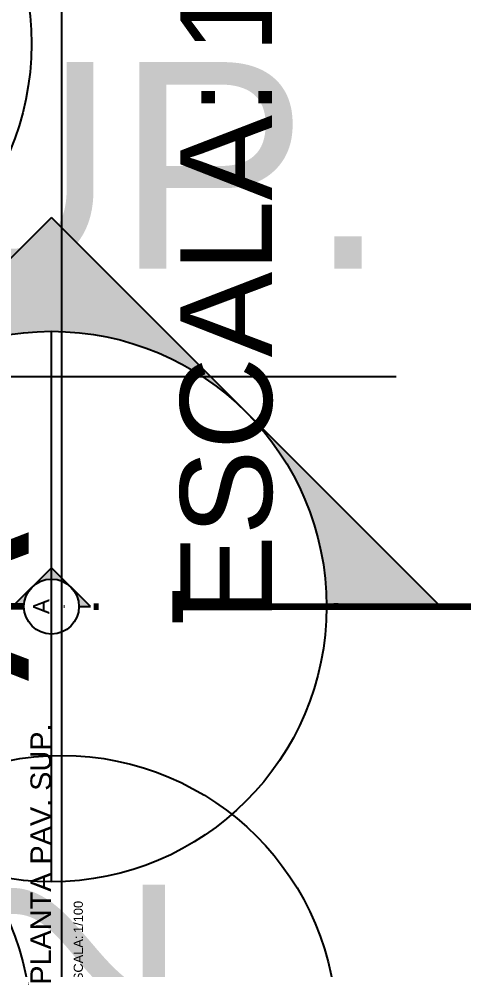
# Model space of a CAD drawing. Header units: metres. Extents: x 47619 to 48001, y 23263 to 23573.
# Drawn here: x 47880.84 to 47890.52, y 23382.33 to 23403.04 of the extents above; entities that cross this region are included whole.
import ezdxf
from ezdxf.enums import TextEntityAlignment as Align

# ---------------------------------------------------------------- set-up
doc = ezdxf.new("R2010")
doc.units = ezdxf.units.M
doc.header["$LTSCALE"] = 0.25
doc.linetypes.add('DIVIDEX2', pattern=[63.5, 25.4, -12.7, 0, -12.7, 0, -12.7])
for name, color, linetype in [('0 @ 0.1', 7, 'Continuous'), ('0 @ 1', 7, 'Continuous'), ('SIMB_01', 1, 'Continuous'), ('SIMB_02', 2, 'Continuous'), ('SIMB_PREENCHIMENTO', 253, 'Continuous'), ('SIMB_TXT', 1, 'Continuous')]:
    doc.layers.add(name, color=color, linetype=linetype)
doc.layers.add('SIMB_LCT', color=252, linetype='DIVIDEX2', lineweight=100)
doc.styles.add('SIMB', font='arial.ttf')

# ---------------------------------------------------------------- blocks, each defined once
blk = doc.blocks.new('*U68')
at = {"layer": 'SIMB_LCT'}
blk.add_line((6, 0), (69.061, 0), dxfattribs=at)
at = {"layer": 'SIMB_TXT', "style": 'SIMB'}
for tag, height, p in [('000', 3.5, (-2.25, 0)), ('999', 2, (2.525, 0))]:
    blk.add_attdef(tag, text='', height=height, rotation=90, dxfattribs=at).set_placement(p, align=Align.MIDDLE_CENTER)
blk = doc.blocks.new('*U327')
at = {"layer": '0 @ 1', "rotation": 269.9999999999999}
blk.add_blockref('*U68', (0.7, 13.339), dxfattribs=at)
blk = doc.blocks.new('*U69')
at = {"layer": 'SIMB_PREENCHIMENTO', "transparency": 33554587}
h = blk.add_hatch(color=256, dxfattribs=at)
h.dxf.hatch_style = 1
h.paths.add_polyline_path([(0, 8.483), (-4.152, 4.332, -0.401827), (4.152, 4.332)])
h = blk.add_hatch(color=256, dxfattribs=at)
h.dxf.hatch_style = 1
h.paths.add_polyline_path([(-4.332, 4.152), (-8.483, 0), (-6, 0, -0.193399)])
h = blk.add_hatch(color=256, dxfattribs=at)
h.dxf.hatch_style = 1
h.paths.add_polyline_path([(4.332, 4.152, -0.193399), (6, 0), (8.483, 0)])
at = {"layer": 'SIMB_01'}
for p, q in [((-8.483, 0), (0, 8.483)), ((8.483, 0), (0, 8.483)), ((0, -6), (0, 6)), ((-6, 0), (-8.483, 0)), ((6, 0), (8.483, 0))]:
    blk.add_line(p, q, dxfattribs=at)
blk.add_circle((0, 0), 6, dxfattribs=at)
at = {"layer": 'SIMB_LCT'}
blk.add_line((-6, 0), (-54.483, 0), dxfattribs=at)
at = {"layer": 'SIMB_TXT', "style": 'SIMB'}
for tag, height, p in [('000', 3.5, (-2.25, 0)), ('999', 2, (2.525, 0))]:
    blk.add_attdef(tag, text='', height=height, rotation=90, dxfattribs=at).set_placement(p, align=Align.MIDDLE_CENTER)
blk = doc.blocks.new('*U328')
at = {"layer": '0 @ 0.1', "xscale": 0.1, "yscale": 0.1, "zscale": 0.1, "rotation": 269.9999999999999}
blk.add_blockref('*U69', (0.7, -4.537), dxfattribs=at).add_auto_attribs({'999': '-', '000': 'A'})
at = {"layer": '0 @ 1', "rotation": 269.9999999999999}
blk.add_blockref('*U69', (0.7, -4.537), dxfattribs=at).add_auto_attribs({'999': '-', '000': 'A'})
blk = doc.blocks.new('*U29')
at = {"layer": 'SIMB_01'}
blk.add_circle((0, 0), 6, dxfattribs=at)
at = {"layer": 'SIMB_TXT', "style": 'SIMB'}
for tag, height, p in [('000', 3.5, (0, 2.25)), ('999', 2, (0, -2.525))]:
    blk.add_attdef(tag, text='', height=height, dxfattribs=at).set_placement(p, align=Align.MIDDLE_CENTER)
blk = doc.blocks.new('*U329')
at = {"layer": '0 @ 1'}
blk.add_blockref('*U29', (-8.545, 1.9), dxfattribs=at)
blk = doc.blocks.new('*U30')
at = {"layer": 'SIMB_01'}
blk.add_circle((0, 0), 6, dxfattribs=at)
at = {"layer": 'SIMB_TXT', "style": 'SIMB'}
for tag, height, p in [('000', 3.5, (0, 2.25)), ('999', 2, (0, -2.525))]:
    blk.add_attdef(tag, text='', height=height, dxfattribs=at).set_placement(p, align=Align.MIDDLE_CENTER)
blk = doc.blocks.new('*U330')
at = {"layer": '0 @ 1'}
blk.add_blockref('*U30', (12.965, 1.9), dxfattribs=at)
blk = doc.blocks.new('*U23')
at = {"layer": 'SIMB_02'}
blk.add_line((6, 0), (67.145, 0), dxfattribs=at)
blk.add_circle((0, 0), 6, dxfattribs=at)
at = {"layer": 'SIMB_TXT', "style": 'SIMB'}
blk.add_text('ESCALA:', height=2, dxfattribs=at).set_placement((8.936, -4.582))
blk.add_attdef('TITULO_DO_DESENHO', text='', height=4.5, dxfattribs=at).set_placement((10.022, 1), align=Align.BOTTOM_LEFT)
blk.add_attdef('NUM', text='', height=4.5, dxfattribs=at).set_placement((0, 0), align=Align.MIDDLE_CENTER)
blk.add_attdef('ESCALA', (21.304, -4.582), '', height=2, dxfattribs=at)
blk = doc.blocks.new('*U331')
at = {"layer": '0 @ 0.1', "xscale": 0.1, "yscale": 0.1, "zscale": 0.1}
blk.add_blockref('*U23', (-8.545, -4.763), dxfattribs=at).add_auto_attribs({'TITULO_DO_DESENHO': 'PLANTA PAV. SUP.', 'NUM': '02', 'ESCALA': '1/100'})
at = {"layer": '0 @ 1'}
blk.add_blockref('*U23', (-8.545, -4.763), dxfattribs=at).add_auto_attribs({'TITULO_DO_DESENHO': 'PLANTA PAV. SUP.', 'NUM': '02', 'ESCALA': '1/100'})
blk = doc.blocks.new('Pav_sup')
for name in ['*U328', '*U327', '*U330', '*U329', '*U331']:
    blk.add_blockref(name, (0, 0))

msp = doc.modelspace()

# ---------------------------------------------------------------- block references
msp.add_blockref('Pav_sup', (47830.469, 23400.013))
at = {"rotation": 90}
msp.add_blockref('Pav_sup', (47877.01, 23389.531), dxfattribs=at)
at = {"xscale": -1, "rotation": 270}
msp.add_blockref('Pav_sup', (47938.215, 23389.531), dxfattribs=at)

doc.saveas('drawing.dxf')
